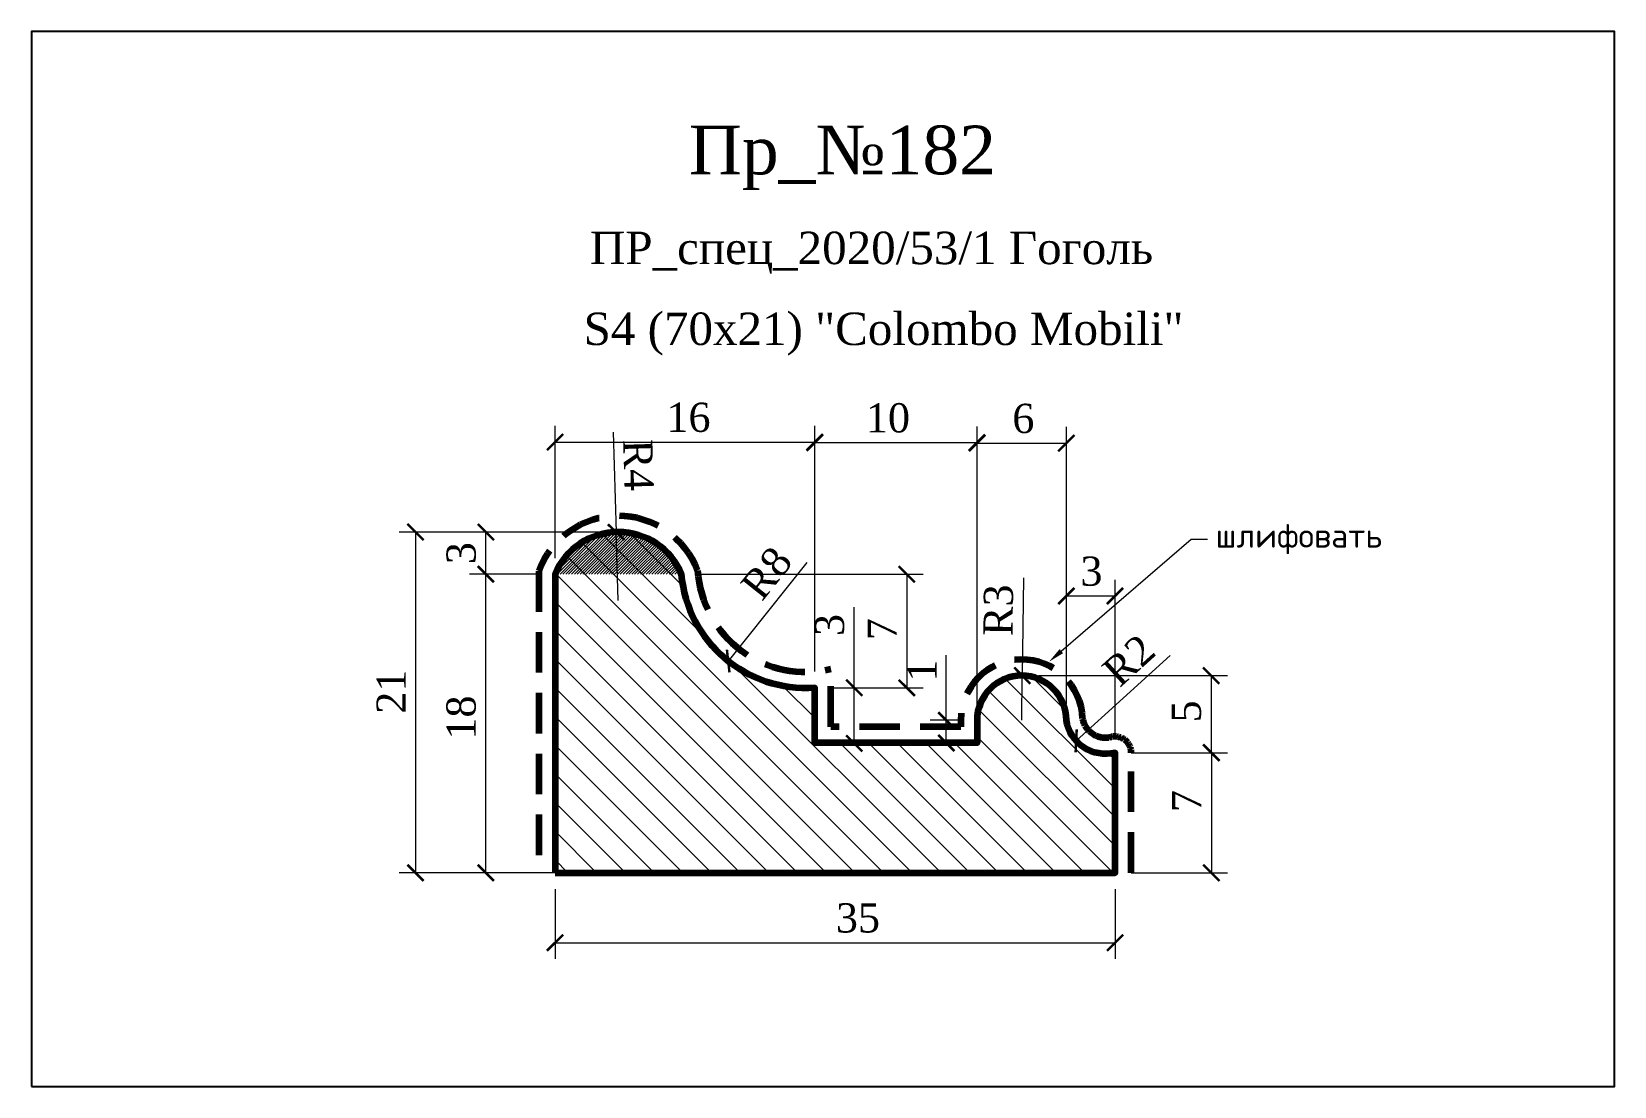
# Model space of a CAD drawing. Header units: millimetres. Extents: x 303710.9 to 303808.4, y -92004.2 to -91939.2.
import ezdxf
from ezdxf import colors
from ezdxf.entities.mleader import LeaderData, LeaderLine
from ezdxf.math import Vec2, Vec3

# ---------------------------------------------------------------- set-up
doc = ezdxf.new("R2010")
doc.units = ezdxf.units.MM
doc.header["$MEASUREMENT"] = 0
doc.linetypes.add('HIDDEN', pattern=[0.375, 0.25, -0.125])
doc.layers.add('Outside panel', color=7, linetype='Continuous', lineweight=18, true_color=0x7f5e57)
for name, color, linetype, lineweight in [('линия 15', 7, 'Continuous', 15), ('линия 50', 1, 'Continuous', 211), ('служебный слой РАЗМЕРЫ', 7, 'Continuous', 9)]:
    doc.layers.add(name, color=color, linetype=linetype, lineweight=lineweight)
doc.layers.add('размеры в модели', color=7, linetype='Continuous')
doc.layers.add('Слой1', color=7, linetype='Continuous')
doc.styles.add('ELECT', font='times.ttf')
doc.styles.get("Standard").update_dxf_attribs({"font": 'times.ttf'})
doc.styles.add('ЕСКД профили текст', font='isocpeur.ttf')
doc.dimstyles.new('M_1', dxfattribs={"dimtxt": 1.8, "dimasz": 1, "dimexe": 1, "dimexo": 1, "dimgap": 0.6, "dimtad": 1, "dimdec": 0, "dimdsep": 46, "dimtxsty": 'Standard', "dimblk": 'ARCHTICK', "dimcen": -5, "dimclrd": 7, "dimclre": 7, "dimclrt": 7, "dimadec": 0, "dimazin": 0, "dimtfac": 1, "dimtdec": 0, "dimtmove": 0, "dimatfit": 3, "dimfxl": 1, "dimtolj": 1, "dimtzin": 0, "dimlwd": 5, "dimlwe": 5, "dimarcsym": 0})

# ---------------------------------------------------------------- blocks, each defined once
blk = doc.blocks.new('_ArchTick')
at = {"color": 0, "linetype": 'ByBlock', "const_width": 0.15}
blk.add_lwpolyline([(-0.5, -0.5), (0.5, 0.5)], dxfattribs=at)
blk = doc.blocks.new('*D18')
at = {"layer": 'Defpoints', "color": 0, "ltscale": 1000, "transparency": 16777216}
for p in [(303750.906, -91972.682), (303759.106, -91979.682), (303764.776, -91979.682)]:
    blk.add_point(p, dxfattribs=at)
at = {"layer": 'линия 15', "color": 7, "lineweight": 5, "ltscale": 1000, "transparency": 16777216}
for p, q in [((303751.906, -91972.682), (303765.776, -91972.682)), ((303764.776, -91972.682), (303764.776, -91979.682)), ((303760.106, -91979.682), (303765.776, -91979.682))]:
    blk.add_line(p, q, dxfattribs=at)
for p, rotation in [((303764.776, -91972.682), 90), ((303764.776, -91979.682), 270)]:
    blk.add_blockref('_ArchTick', p, dxfattribs=dict(at, rotation=rotation))
at = {"layer": 'линия 15', "color": 7, "ltscale": 1000, "transparency": 16777216, "insert": (303763.258, -91976.071), "char_height": 1.8, "attachment_point": 5, "rotation": 90}
blk.add_mtext('\\A1;7', dxfattribs=at)
blk = doc.blocks.new('*D17')
at = {"layer": 'Defpoints', "color": 0, "ltscale": 1000, "transparency": 16777216}
for p in [(303777.606, -91974.02), (303774.606, -91981.682), (303777.606, -91983.682)]:
    blk.add_point(p, dxfattribs=at)
at = {"layer": 'линия 15', "color": 7, "lineweight": 5, "ltscale": 1000, "transparency": 16777216}
for p, q in [((303774.606, -91980.682), (303774.606, -91973.02)), ((303777.606, -91982.682), (303777.606, -91973.02)), ((303774.606, -91974.02), (303777.606, -91974.02))]:
    blk.add_line(p, q, dxfattribs=at)
at = {"layer": 'линия 15', "color": 7, "lineweight": 5, "ltscale": 1000, "transparency": 16777216, "rotation": 180}
blk.add_blockref('_ArchTick', (303774.606, -91974.02), dxfattribs=at)
at = {"layer": 'линия 15', "color": 7, "lineweight": 5, "ltscale": 1000, "transparency": 16777216}
blk.add_blockref('_ArchTick', (303777.606, -91974.02), dxfattribs=at)
at = {"layer": 'линия 15', "color": 7, "ltscale": 1000, "transparency": 16777216, "insert": (303776.151, -91972.504), "char_height": 1.8, "attachment_point": 5}
blk.add_mtext('\\A1;3', dxfattribs=at)
blk = doc.blocks.new('*D16')
at = {"layer": 'Defpoints', "color": 0, "ltscale": 1000, "transparency": 16777216}
for p in [(303767.212, -91981.682), (303769.106, -91981.682), (303769.106, -91983.082)]:
    blk.add_point(p, dxfattribs=at)
at = {"layer": 'линия 15', "color": 7, "lineweight": 5, "ltscale": 1000, "transparency": 16777216}
for p, q in [((303767.212, -91981.682), (303767.212, -91977.676)), ((303768.106, -91981.682), (303766.212, -91981.682)), ((303767.212, -91983.082), (303767.212, -91981.682)), ((303768.106, -91983.082), (303766.212, -91983.082))]:
    blk.add_line(p, q, dxfattribs=at)
for p, rotation in [((303767.212, -91981.682), 90), ((303767.212, -91983.082), 270)]:
    blk.add_blockref('_ArchTick', p, dxfattribs=dict(at, rotation=rotation))
at = {"layer": 'линия 15', "color": 7, "ltscale": 1000, "transparency": 16777216, "insert": (303765.712, -91978.623), "char_height": 1.8, "attachment_point": 5, "rotation": 90}
blk.add_mtext('\\A1;1', dxfattribs=at)
blk = doc.blocks.new('*D15')
at = {"layer": 'Defpoints', "color": 0, "ltscale": 1000, "transparency": 16777216}
for p in [(303771.889, -91978.932), (303777.606, -91983.682), (303783.526, -91983.682)]:
    blk.add_point(p, dxfattribs=at)
at = {"layer": 'линия 15', "color": 7, "lineweight": 5, "ltscale": 1000, "transparency": 16777216}
for p, q in [((303772.889, -91978.932), (303784.526, -91978.932)), ((303783.526, -91978.932), (303783.526, -91983.682)), ((303778.606, -91983.682), (303784.526, -91983.682))]:
    blk.add_line(p, q, dxfattribs=at)
for p, rotation in [((303783.526, -91978.932), 90), ((303783.526, -91983.682), 270)]:
    blk.add_blockref('_ArchTick', p, dxfattribs=dict(at, rotation=rotation))
at = {"layer": 'линия 15', "color": 7, "ltscale": 1000, "transparency": 16777216, "insert": (303782.01, -91981.138), "char_height": 1.8, "attachment_point": 5, "rotation": 90}
blk.add_mtext('\\A1;5', dxfattribs=at)
blk = doc.blocks.new('*D14')
at = {"layer": 'Defpoints', "color": 0, "ltscale": 1000, "transparency": 16777216}
for p in [(303738.846, -91970.084), (303746.875, -91970.084), (303743.106, -91972.682)]:
    blk.add_point(p, dxfattribs=at)
at = {"layer": 'линия 15', "color": 7, "lineweight": 5, "ltscale": 1000, "transparency": 16777216}
for p, q in [((303745.875, -91970.084), (303737.846, -91970.084)), ((303738.846, -91972.682), (303738.846, -91970.084)), ((303742.106, -91972.682), (303737.846, -91972.682))]:
    blk.add_line(p, q, dxfattribs=at)
for p, rotation in [((303738.846, -91970.084), 90), ((303738.846, -91972.682), 270)]:
    blk.add_blockref('_ArchTick', p, dxfattribs=dict(at, rotation=rotation))
at = {"layer": 'линия 15', "color": 7, "ltscale": 1000, "transparency": 16777216, "insert": (303737.331, -91971.383), "char_height": 1.8, "attachment_point": 5, "rotation": 90}
blk.add_mtext('\\A1;3', dxfattribs=at)
blk = doc.blocks.new('*D13')
at = {"layer": 'Defpoints', "color": 0, "ltscale": 1000, "transparency": 16777216}
for p in [(303738.846, -91972.682), (303743.106, -91972.682), (303743.106, -91991.082)]:
    blk.add_point(p, dxfattribs=at)
at = {"layer": 'линия 15', "color": 7, "lineweight": 5, "ltscale": 1000, "transparency": 16777216}
for p, q in [((303742.106, -91972.682), (303737.846, -91972.682)), ((303738.846, -91991.082), (303738.846, -91972.682)), ((303742.106, -91991.082), (303737.846, -91991.082))]:
    blk.add_line(p, q, dxfattribs=at)
for p, rotation in [((303738.846, -91972.682), 90), ((303738.846, -91991.082), 270)]:
    blk.add_blockref('_ArchTick', p, dxfattribs=dict(at, rotation=rotation))
at = {"layer": 'линия 15', "color": 7, "ltscale": 1000, "transparency": 16777216, "insert": (303737.331, -91981.516), "char_height": 1.8, "attachment_point": 5, "rotation": 90}
blk.add_mtext('\\A1;18', dxfattribs=at)
blk = doc.blocks.new('*D12')
at = {"layer": 'Defpoints', "color": 0, "ltscale": 1000, "transparency": 16777216}
for p in [(303747.006, -91970.082), (303734.51, -91991.082), (303747.006, -91991.082)]:
    blk.add_point(p, dxfattribs=at)
at = {"layer": 'размеры в модели', "color": 7, "lineweight": 5, "ltscale": 1000, "transparency": 16777216}
for p, q in [((303746.006, -91970.082), (303733.51, -91970.082)), ((303734.51, -91970.082), (303734.51, -91991.082)), ((303746.006, -91991.082), (303733.51, -91991.082))]:
    blk.add_line(p, q, dxfattribs=at)
for p, rotation in [((303734.51, -91970.082), 90), ((303734.51, -91991.082), 270)]:
    blk.add_blockref('_ArchTick', p, dxfattribs=dict(at, rotation=rotation))
at = {"layer": 'размеры в модели', "color": 7, "ltscale": 1000, "transparency": 16777216, "insert": (303733.01, -91979.921), "char_height": 1.8, "attachment_point": 5, "rotation": 90}
blk.add_mtext('\\A1;21', dxfattribs=at)
blk = doc.blocks.new('*D11')
at = {"layer": 'Defpoints', "color": 0, "ltscale": 1000, "transparency": 16777216}
for p in [(303743.106, -91991.082), (303777.606, -91991.082), (303777.606, -91995.39)]:
    blk.add_point(p, dxfattribs=at)
at = {"layer": 'размеры в модели', "color": 7, "lineweight": 5, "ltscale": 1000, "transparency": 16777216}
for p, q in [((303743.106, -91992.082), (303743.106, -91996.39)), ((303777.606, -91992.082), (303777.606, -91996.39)), ((303743.106, -91995.39), (303777.606, -91995.39))]:
    blk.add_line(p, q, dxfattribs=at)
at = {"layer": 'размеры в модели', "color": 7, "lineweight": 5, "ltscale": 1000, "transparency": 16777216, "rotation": 180}
blk.add_blockref('_ArchTick', (303743.106, -91995.39), dxfattribs=at)
at = {"layer": 'размеры в модели', "color": 7, "lineweight": 5, "ltscale": 1000, "transparency": 16777216}
blk.add_blockref('_ArchTick', (303777.606, -91995.39), dxfattribs=at)
at = {"layer": 'размеры в модели', "color": 7, "ltscale": 1000, "transparency": 16777216, "insert": (303761.768, -91993.874), "char_height": 1.8, "attachment_point": 5}
blk.add_mtext('\\A1;35', dxfattribs=at)
blk = doc.blocks.new('*D10')
at = {"layer": 'Defpoints', "color": 0, "ltscale": 1000, "transparency": 16777216}
for p in [(303777.606, -91983.682), (303777.606, -91991.082), (303783.543, -91991.082)]:
    blk.add_point(p, dxfattribs=at)
at = {"layer": 'размеры в модели', "color": 7, "lineweight": 5, "ltscale": 1000, "transparency": 16777216}
for p, q in [((303778.606, -91983.682), (303784.543, -91983.682)), ((303783.543, -91983.682), (303783.543, -91991.082)), ((303778.606, -91991.082), (303784.543, -91991.082))]:
    blk.add_line(p, q, dxfattribs=at)
for p, rotation in [((303783.543, -91983.682), 90), ((303783.543, -91991.082), 270)]:
    blk.add_blockref('_ArchTick', p, dxfattribs=dict(at, rotation=rotation))
at = {"layer": 'размеры в модели', "color": 7, "ltscale": 1000, "transparency": 16777216, "insert": (303782.025, -91986.661), "char_height": 1.8, "attachment_point": 5, "rotation": 90}
blk.add_mtext('\\A1;7', dxfattribs=at)
blk = doc.blocks.new('*D9')
at = {"layer": 'Defpoints', "color": 0, "ltscale": 1000, "transparency": 16777216}
for p in [(303759.106, -91979.682), (303759.106, -91983.109), (303761.541, -91983.109)]:
    blk.add_point(p, dxfattribs=at)
at = {"layer": 'размеры в модели', "color": 7, "lineweight": 5, "ltscale": 1000, "transparency": 16777216}
for p, q in [((303761.541, -91979.682), (303761.541, -91974.711)), ((303760.106, -91979.682), (303762.541, -91979.682)), ((303761.541, -91983.109), (303761.541, -91979.682)), ((303760.106, -91983.109), (303762.541, -91983.109))]:
    blk.add_line(p, q, dxfattribs=at)
for p, rotation in [((303761.541, -91979.682), 90), ((303761.541, -91983.109), 270)]:
    blk.add_blockref('_ArchTick', p, dxfattribs=dict(at, rotation=rotation))
at = {"layer": 'размеры в модели', "color": 7, "ltscale": 1000, "transparency": 16777216, "insert": (303760.025, -91975.812), "char_height": 1.8, "attachment_point": 5, "rotation": 90}
blk.add_mtext('\\A1;3', dxfattribs=at)
blk = doc.blocks.new('*D8')
at = {"layer": 'Defpoints', "color": 0, "ltscale": 1000, "transparency": 16777216}
for p in [(303777.021, -91981.31), (303775.212, -91982.953)]:
    blk.add_point(p, dxfattribs=at)
at = {"layer": 'размеры в модели', "color": 7, "lineweight": 5, "ltscale": 1000, "transparency": 16777216}
blk.add_line((303780.998, -91977.698), (303775.212, -91982.953), dxfattribs=at)
at = {"layer": 'размеры в модели', "color": 7, "lineweight": 5, "ltscale": 1000, "transparency": 16777216, "rotation": 222.2455895906718}
blk.add_blockref('_ArchTick', (303775.212, -91982.953), dxfattribs=at)
at = {"layer": 'размеры в модели', "color": 7, "ltscale": 1000, "transparency": 16777216, "insert": (303778.455, -91977.981), "char_height": 1.8, "attachment_point": 5, "rotation": 42.24559}
blk.add_mtext('\\A1;R2', dxfattribs=at)
blk = doc.blocks.new('*D7')
at = {"layer": 'Defpoints', "color": 0, "ltscale": 1000, "transparency": 16777216}
for p in [(303774.606, -91964.604), (303774.606, -91981.682), (303769.106, -91983.082)]:
    blk.add_point(p, dxfattribs=at)
at = {"layer": 'размеры в модели', "color": 7, "lineweight": 5, "ltscale": 1000, "transparency": 16777216}
for p, q in [((303769.106, -91982.082), (303769.106, -91963.604)), ((303774.606, -91980.682), (303774.606, -91963.604)), ((303769.106, -91964.604), (303774.606, -91964.604))]:
    blk.add_line(p, q, dxfattribs=at)
at = {"layer": 'размеры в модели', "color": 7, "lineweight": 5, "ltscale": 1000, "transparency": 16777216, "rotation": 180}
blk.add_blockref('_ArchTick', (303769.106, -91964.604), dxfattribs=at)
at = {"layer": 'размеры в модели', "color": 7, "lineweight": 5, "ltscale": 1000, "transparency": 16777216}
blk.add_blockref('_ArchTick', (303774.606, -91964.604), dxfattribs=at)
at = {"layer": 'размеры в модели', "color": 7, "ltscale": 1000, "transparency": 16777216, "insert": (303771.957, -91963.089), "char_height": 1.8, "attachment_point": 5}
blk.add_mtext('\\A1;6', dxfattribs=at)
blk = doc.blocks.new('*D6')
at = {"layer": 'Defpoints', "color": 0, "ltscale": 1000, "transparency": 16777216}
for p in [(303759.106, -91964.537), (303743.106, -91972.682), (303759.106, -91979.682)]:
    blk.add_point(p, dxfattribs=at)
at = {"layer": 'размеры в модели', "color": 7, "lineweight": 5, "ltscale": 1000, "transparency": 16777216}
for p, q in [((303743.106, -91971.682), (303743.106, -91963.537)), ((303759.106, -91978.682), (303759.106, -91963.537)), ((303743.106, -91964.537), (303759.106, -91964.537))]:
    blk.add_line(p, q, dxfattribs=at)
at = {"layer": 'размеры в модели', "color": 7, "lineweight": 5, "ltscale": 1000, "transparency": 16777216, "rotation": 180}
blk.add_blockref('_ArchTick', (303743.106, -91964.537), dxfattribs=at)
at = {"layer": 'размеры в модели', "color": 7, "lineweight": 5, "ltscale": 1000, "transparency": 16777216}
blk.add_blockref('_ArchTick', (303759.106, -91964.537), dxfattribs=at)
at = {"layer": 'размеры в модели', "color": 7, "ltscale": 1000, "transparency": 16777216, "insert": (303751.327, -91963.022), "char_height": 1.8, "attachment_point": 5}
blk.add_mtext('\\A1;16', dxfattribs=at)
blk = doc.blocks.new('*D5')
at = {"layer": 'Defpoints', "color": 0, "ltscale": 1000, "transparency": 16777216}
for p in [(303769.106, -91964.571), (303759.106, -91979.682), (303769.106, -91983.082)]:
    blk.add_point(p, dxfattribs=at)
at = {"layer": 'размеры в модели', "color": 7, "lineweight": 5, "ltscale": 1000, "transparency": 16777216}
for p, q in [((303759.106, -91978.682), (303759.106, -91963.571)), ((303769.106, -91982.082), (303769.106, -91963.571)), ((303759.106, -91964.571), (303769.106, -91964.571))]:
    blk.add_line(p, q, dxfattribs=at)
at = {"layer": 'размеры в модели', "color": 7, "lineweight": 5, "ltscale": 1000, "transparency": 16777216, "rotation": 180}
blk.add_blockref('_ArchTick', (303759.106, -91964.571), dxfattribs=at)
at = {"layer": 'размеры в модели', "color": 7, "lineweight": 5, "ltscale": 1000, "transparency": 16777216}
blk.add_blockref('_ArchTick', (303769.106, -91964.571), dxfattribs=at)
at = {"layer": 'размеры в модели', "color": 7, "ltscale": 1000, "transparency": 16777216, "insert": (303763.617, -91963.056), "char_height": 1.8, "attachment_point": 5}
blk.add_mtext('\\A1;10', dxfattribs=at)
blk = doc.blocks.new('*D4')
at = {"layer": 'Defpoints', "color": 0, "ltscale": 1000, "transparency": 16777216}
for p in [(303771.889, -91978.932), (303771.856, -91981.682)]:
    blk.add_point(p, dxfattribs=at)
at = {"layer": 'размеры в модели', "color": 7, "lineweight": 5, "ltscale": 1000, "transparency": 16777216}
for p in [(303771.962, -91972.897), (303771.856, -91981.682)]:
    blk.add_line(p, (303771.889, -91978.932), dxfattribs=at)
at = {"layer": 'размеры в модели', "color": 7, "lineweight": 5, "ltscale": 1000, "transparency": 16777216, "rotation": 269.3078974887196}
blk.add_blockref('_ArchTick', (303771.889, -91978.932), dxfattribs=at)
at = {"layer": 'размеры в модели', "color": 7, "ltscale": 1000, "transparency": 16777216, "insert": (303770.422, -91974.896), "char_height": 1.8, "attachment_point": 5, "rotation": 89.3079}
blk.add_mtext('\\A1;R3', dxfattribs=at)
blk = doc.blocks.new('*D3')
at = {"layer": 'Defpoints', "color": 0, "ltscale": 1000, "transparency": 16777216}
for p in [(303746.875, -91970.084), (303747.006, -91974.307)]:
    blk.add_point(p, dxfattribs=at)
at = {"layer": 'размеры в модели', "color": 7, "lineweight": 5, "ltscale": 1000, "transparency": 16777216}
for p in [(303746.685, -91963.923), (303747.006, -91974.307)]:
    blk.add_line(p, (303746.875, -91970.084), dxfattribs=at)
at = {"layer": 'размеры в модели', "color": 7, "lineweight": 5, "ltscale": 1000, "transparency": 16777216, "rotation": 271.7725864085695}
blk.add_blockref('_ArchTick', (303746.875, -91970.084), dxfattribs=at)
at = {"layer": 'размеры в модели', "color": 7, "ltscale": 1000, "transparency": 16777216, "insert": (303748.248, -91965.958), "char_height": 1.8, "attachment_point": 5, "rotation": 271.77259}
blk.add_mtext('\\A1;R4', dxfattribs=at)
blk = doc.blocks.new('*D2')
at = {"layer": 'Defpoints', "color": 0, "ltscale": 1000, "transparency": 16777216}
for p in [(303758.556, -91972.024), (303753.774, -91978.031)]:
    blk.add_point(p, dxfattribs=at)
at = {"layer": 'размеры в модели', "color": 7, "lineweight": 5, "ltscale": 1000, "transparency": 16777216}
blk.add_line((303758.61, -91971.956), (303753.774, -91978.031), dxfattribs=at)
at = {"layer": 'размеры в модели', "color": 7, "lineweight": 5, "ltscale": 1000, "transparency": 16777216, "rotation": 231.4825626142175}
blk.add_blockref('_ArchTick', (303753.774, -91978.031), dxfattribs=at)
at = {"layer": 'размеры в модели', "color": 7, "ltscale": 1000, "transparency": 16777216, "insert": (303756.146, -91972.618), "char_height": 1.8, "attachment_point": 5, "rotation": 51.48256}
blk.add_mtext('\\A1;R8', dxfattribs=at)

msp = doc.modelspace()

# ---------------------------------------------------------------- hatches: boundary and pattern name
at = {"layer": 'Outside panel', "ltscale": 1000}
h = msp.add_hatch(dxfattribs=at)
h.set_pattern_fill('ANSI31', color=256, scale=10, angle=90)
h.set_pattern_definition([(135, (-6830.3758, 4909.6686), (-0.8838834765, -0.8838834765), [])])
edge = h.paths.add_edge_path()
edge.add_line((303743.106, -91991.082), (303777.606, -91991.082))
edge.add_line((303777.606, -91991.082), (303777.606, -91983.682))
edge.add_arc((303777.021, -91981.31), 2.443, 188.75078, 283.8691, ccw=False)
edge.add_arc((303771.856, -91981.682), 2.75, 359.99999, 539.99999)
edge.add_line((303769.106, -91981.682), (303769.106, -91983.082))
edge.add_line((303769.106, -91983.082), (303759.106, -91983.082))
edge.add_line((303759.106, -91983.082), (303759.106, -91979.682))
edge.add_arc((303758.556, -91972.024), 7.678, 184.91684, 274.11113, ccw=False)
edge.add_arc((303747.006, -91974.307), 4.225, 22.61986, 157.38014)
edge.add_line((303743.106, -91972.682), (303743.106, -91991.082))
h = msp.add_hatch(dxfattribs=at)
h.set_pattern_fill('ANSI31', color=256)
h.set_pattern_definition([(45, (-6830.37579, 4909.66856), (-0.08838834765, 0.08838834765), [])])
edge = h.paths.add_edge_path(flags=17)
edge.add_line((303775.485, -91991.082), (303777.606, -91988.961))
edge = h.paths.add_edge_path()
edge.add_line((303777.606, -91984.718), (303771.242, -91991.082))
edge = h.paths.add_edge_path()
edge.add_line((303767, -91991.082), (303775.173, -91982.909))
edge = h.paths.add_edge_path()
edge.add_line((303773.945, -91979.894), (303762.757, -91991.082))
edge = h.paths.add_edge_path()
edge.add_line((303758.514, -91991.082), (303766.514, -91983.082))
edge = h.paths.add_edge_path()
edge.add_line((303762.272, -91983.082), (303754.272, -91991.082))
edge = h.paths.add_edge_path()
edge.add_line((303750.029, -91991.082), (303759.106, -91982.005))
edge = h.paths.add_edge_path()
edge.add_line((303757.274, -91979.594), (303745.786, -91991.082))
edge = h.paths.add_edge_path()
edge.add_line((303743.106, -91989.52), (303754.247, -91978.379))
edge = h.paths.add_edge_path()
edge.add_line((303752.141, -91976.242), (303743.106, -91985.277))
edge = h.paths.add_edge_path()
edge.add_line((303743.106, -91981.034), (303750.965, -91973.176))
edge = h.paths.add_edge_path()
edge.add_line((303749.201, -91970.697), (303743.106, -91976.792))
edge = h.paths.add_edge_path(flags=16)
edge.add_line((303743.217, -91972.438), (303745.137, -91970.518))
edge = h.paths.add_edge_path()
edge.add_arc((303747.006, -91974.307), 4.225, 22.61986, 157.38014)

# ---------------------------------------------------------------- linework, layer by layer
at = {"color": 6, "ltscale": 1000}
msp.add_lwpolyline([(303710.865, -92004.243), (303808.365, -92004.243), (303808.365, -91939.243), (303710.865, -91939.243)], close=True, dxfattribs=at)
at = {"layer": 'линия 50', "color": 1, "linetype": 'HIDDEN', "ltscale": 10, "true_color": 0xff0909}
msp.add_lwpolyline([(303778.606, -91991.082), (303778.606, -91983.682, 0.487026), (303777.366, -91982.711, -0.428114), (303775.605, -91981.59, 0.987767), (303768.106, -91981.682), (303768.106, -91982.082), (303760.106, -91982.082), (303760.106, -91978.519, -0.464857), (303751.892, -91972.455, 0.69322), (303742.106, -91972.493), (303742.106, -91991.082)], format="xyb", dxfattribs=at)
at = {"layer": 'линия 50', "color": 7}
msp.add_lwpolyline([(303743.106, -91991.082), (303777.606, -91991.082), (303777.606, -91983.682, -0.440627), (303774.606, -91981.682, 1), (303769.106, -91981.682), (303769.106, -91983.082), (303759.106, -91983.082), (303759.106, -91979.682, -0.410101), (303750.906, -91972.682, 0.666667), (303743.106, -91972.682)], format="xyb", close=True, dxfattribs=at)
at = {"layer": 'Слой1', "linetype": 'Continuous', "lineweight": 60}
msp.add_line((303743.106, -91991.082), (303743.106, -91972.682), dxfattribs=at)

# ---------------------------------------------------------------- texts
at = {"color": 5, "ltscale": 1000, "style": 'ELECT'}
msp.add_text('Пр_№182', height=3, dxfattribs=at).set_placement((303751.349, -91948.033))
at = {"color": 7, "ltscale": 1000, "style": 'ELECT'}
msp.add_text('ПР_спец_2020/53/1 Гоголь', height=2, dxfattribs=at).set_placement((303745.256, -91953.571))
at = {"color": 7, "ltscale": 1000, "insert": (303744.866, -91956.555), "char_height": 2, "width": 39.1204, "attachment_point": 1, "line_spacing_factor": 1.5, "style": 'ELECT'}
msp.add_mtext('S4 (70x21) "Colombo Mobili"', dxfattribs=at)

# ---------------------------------------------------------------- dimensions: what is measured, and where the dimension line sits
at = {"layer": 'линия 15', "color": 5, "ltscale": 1000}
dim = msp.add_linear_dim(base=(303738.846, -91970.084), p1=(303743.106, -91972.682), p2=(303746.875, -91970.084), angle=90, dimstyle='M_1', dxfattribs=at)
dim.commit()
dim.dimension.update_dxf_attribs({"geometry": '*D14', "text_midpoint": (303737.331, -91971.383)})
dim = msp.add_linear_dim(base=(303777.606, -91974.02), p1=(303774.606, -91981.682), p2=(303777.606, -91983.682), dimstyle='M_1', dxfattribs=at)
dim.commit()
dim.dimension.update_dxf_attribs({"geometry": '*D17', "text_midpoint": (303776.151, -91974.02), "dimtype": 128})
for base, p1, p2, picture, middle in [((303738.846, -91972.682), (303743.106, -91991.082), (303743.106, -91972.682), '*D13', (303738.846, -91981.516)), ((303764.776, -91979.682), (303750.906, -91972.682), (303759.106, -91979.682), '*D18', (303764.776, -91976.071)), ((303767.212, -91981.682), (303769.106, -91983.082), (303769.106, -91981.682), '*D16', (303767.212, -91978.623)), ((303783.526, -91983.682), (303771.889, -91978.932), (303777.606, -91983.682), '*D15', (303783.526, -91981.138))]:
    dim = msp.add_linear_dim(base=base, p1=p1, p2=p2, angle=90, dimstyle='M_1', dxfattribs=at)
    dim.commit()
    dim.dimension.update_dxf_attribs({"geometry": picture, "text_midpoint": middle, "dimtype": 128})
at = {"layer": 'размеры в модели', "color": 5, "ltscale": 1000}
for base, p1, p2, picture, middle in [((303759.106, -91964.537), (303743.106, -91972.682), (303759.106, -91979.682), '*D6', (303751.327, -91964.537)), ((303769.106, -91964.571), (303759.106, -91979.682), (303769.106, -91983.082), '*D5', (303763.617, -91964.571)), ((303774.606139088, -91964.604408122), (303769.106139088, -91983.082014529), (303774.606139088, -91981.682014796), '*D7', (303771.956704213, -91964.604408122)), ((303777.606139088, -91995.38969823), (303743.106139088, -91991.082014529), (303777.606139088, -91991.082014529), '*D11', (303761.767644561, -91995.38969823))]:
    dim = msp.add_linear_dim(base=base, p1=p1, p2=p2, dimstyle='M_1', dxfattribs=at)
    dim.commit()
    dim.dimension.update_dxf_attribs({"geometry": picture, "text_midpoint": middle, "dimtype": 128})
for center, mpoint, picture, middle in [((303747.006, -91974.307), (303746.875, -91970.084), '*D3', (303748.248, -91965.958)), ((303771.856, -91981.682), (303771.889, -91978.932), '*D4', (303770.422, -91974.896))]:
    dim = msp.add_radius_dim(center=center, mpoint=mpoint, dimstyle='M_1', dxfattribs=at)
    dim.commit()
    dim.dimension.update_dxf_attribs({"geometry": picture, "text_midpoint": middle})
for base, p1, p2, picture, middle in [((303734.51, -91991.082), (303747.006, -91970.082), (303747.006, -91991.082), '*D12', (303734.51, -91979.921)), ((303761.541, -91983.109), (303759.106, -91979.682), (303759.106, -91983.109), '*D9', (303761.541, -91975.812)), ((303783.543, -91991.082), (303777.606, -91983.682), (303777.606, -91991.082), '*D10', (303783.543, -91986.661))]:
    dim = msp.add_linear_dim(base=base, p1=p1, p2=p2, angle=90, dimstyle='M_1', dxfattribs=at)
    dim.commit()
    dim.dimension.update_dxf_attribs({"geometry": picture, "text_midpoint": middle, "dimtype": 128})
for center, mpoint, picture, middle in [((303758.556, -91972.024), (303753.774, -91978.031), '*D2', (303757.332, -91973.562)), ((303777.021, -91981.31), (303775.212, -91982.953), '*D8', (303779.464, -91979.092))]:
    dim = msp.add_radius_dim(center=center, mpoint=mpoint, dimstyle='M_1', dxfattribs=at)
    dim.commit()
    dim.dimension.update_dxf_attribs({"geometry": picture, "text_midpoint": middle, "dimtype": 132})

# ---------------------------------------------------------------- leaders
at = {"layer": 'служебный слой РАЗМЕРЫ'}
ml = msp.add_multileader_mtext('Standard', dxfattribs=at)
ml.set_content('\\A1;шлифовать', color=256, style='ЕСКД профили текст')
ml.set_leader_properties(color=256, linetype='ByLayer', lineweight=-1)
ml.build(insert=Vec2(0, 0))
ml.multileader.update_dxf_attribs({"dogleg_length": 1, "arrow_head_size": 1})
ctx = ml.context
ctx.base_point, ctx.char_height, ctx.arrow_head_size, ctx.landing_gap_size, ctx.plane_origin = Vec3(303783.295, -91970.518), 1.5, 1, 0.5, Vec3(303802.33, -91939.662)
notes = []
notes.append((ctx, [(1, (1, 1, 0), (303782.295, -91970.518), (1, 0), 1, [(0, [(303773.54, -91978.076)], 0, [])])]))
ctx.mtext.insert, ctx.mtext.flow_direction = Vec3(303783.795, -91969.543), 5
for ctx, leaders in notes:
    for number, flags, end, landing, length, lines in leaders:
        leader = LeaderData()
        leader.index, (leader.has_last_leader_line, leader.has_dogleg_vector, leader.attachment_direction) = number, flags
        leader.last_leader_point, leader.dogleg_vector, leader.dogleg_length = Vec3(end), Vec3(landing), length
        for number, points, colour, breaks in lines:
            line = LeaderLine()
            line.index, line.vertices, line.color, line.breaks = number, Vec3.list(points), colors.encode_raw_color(colour), breaks
            leader.lines.append(line)
        ctx.leaders.append(leader)

doc.saveas('drawing.dxf')
